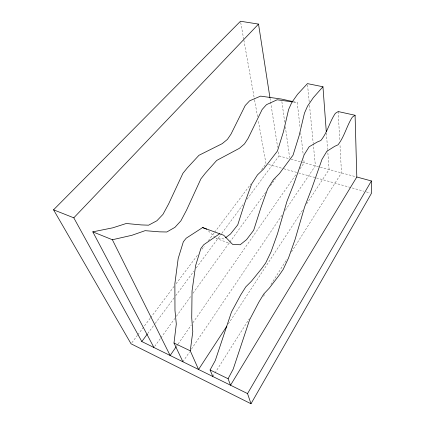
<?xml version="1.0" encoding="UTF-8"?>
<svg xmlns="http://www.w3.org/2000/svg" width="425" height="425" viewBox="0 0 425 425"><rect width="100%" height="100%" fill="white"/><g stroke="black" fill="none" stroke-linecap="round" stroke-linejoin="round"><path stroke-width="0.32" stroke-dasharray="2.12 1.59" d="M212.798 376.486L214.572 373.681M214.928 373.118L249.316 318.707M263.495 296.267L264.562 294.589M270.943 284.49L286.896 259.245M291.502 251.956L341.493 172.858L339.968 144.516M228.299 323.93L302.637 210.062M306.627 203.947L329.109 169.511L327.68 150.312M182.893 361.76L189.571 351.884M191.425 349.138L281.987 215.204M285.329 210.263L315.392 165.803L313.289 144.107M176.566 346.226L177.703 344.595M178.08 344.048L191.335 324.992M192.849 322.819L296.581 173.65M299.992 168.752L304.157 162.764L303.7 158.833M154.684 346.423L160.491 338.364M160.878 337.827L174.813 318.479M176.364 316.328L191.075 295.906M193.008 293.223L229.399 242.707M229.782 242.17L265.784 192.196M270.428 185.746L275.464 178.76M147.725 333.54L154.822 323.946M155.215 323.409L174.138 297.813M175.716 295.678L193.848 271.15M196.212 267.947L221.441 233.819M221.839 233.282L243.913 203.421M247.068 199.155L278.997 155.959L278.285 151.369M131.851 342.736L137.424 335.298M137.822 334.767L150.163 318.309M150.562 317.778L174.447 285.913M176.04 283.788L198.332 254.054M201.917 249.273L204.303 246.086M208.287 240.778L214.258 232.81M214.657 232.278L250.883 183.956M261.63 169.617L266.007 163.779L258.203 120.174M223.996 238.935L216.139 238.425L230.18 243.514M293.335 102L297.218 102.537L300.156 128.068M293.452 101.708L297.218 102.537M278.997 155.959L289.786 158.876M291.035 159.216L301.654 162.084M302.281 162.254L319.754 166.982M320.381 167.153L356.177 176.832M268.568 164.496L283.263 168.619M283.9 168.794L297.957 172.741M298.594 172.917L315.849 177.756M316.487 177.937L363.768 191.197M366.323 191.914L370.159 192.992M215.204 237.548L208.069 230.515M240.72 22.552L243.753 39.472M243.865 40.125L254.474 99.349M254.591 99.997L257.619 116.918M270.029 98.228L277.674 147.433M281.881 101.708L284.787 122.735M285.334 126.677L289.6 157.563M300.688 132.648L303.248 154.907M307.551 84.931L309.209 102.027M309.527 105.315L313.225 143.448M326.4 133.099L327.632 149.648M338.194 111.552L339.756 140.558"/><path stroke-width="0.64" d="M182.893 361.76L173.995 343.033L176.301 324.062L174.978 310.436L174.866 283.709L178.176 258.549L183.34 241.782L186.203 238.202L202.629 227.566L223.752 235.259L232.624 244.402L240.178 244.768L246.542 239.647L253.651 230.308L260.732 208.165L267.601 189.008L273.445 179.584L279.438 173.543L293.032 155.189L299.136 135.618L304.459 113.135L307.572 106.091L313.315 97.665L322.952 86.753L307.424 83.619L297.558 94.308L291.72 102.584L288.602 109.522L283.454 131.723L277.44 151.034L263.601 169.017L257.465 174.909L251.547 184.153L244.731 203.028L237.75 224.846L230.52 233.978L225.5 237.793M226.849 326.15L198.56 369.479L190.273 350.822L192.796 331.633L191.733 317.921L192.052 290.939L195.649 265.46L200.913 248.413L203.734 244.742L219.768 233.686M228.082 378.733L233.224 369.075L249.592 319.823L258.798 302.223L263.787 293.983L269.2 288.235L279.257 275.14L283.236 269.328L288.474 258.087L295.014 239.668L304.64 206.858L311.711 188.61L321.98 159.391L326.857 151.295L334.677 146.343L338.029 144.808C344.484 136.563 346.678 125.912 352.346 117.125L355.082 115.271L356.814 177.002L230.531 385.215L228.082 378.733L210.088 369.962L215.284 360.527L231.434 312.109L240.731 294.892L245.804 286.848L251.377 281.292L261.683 268.552L265.747 262.889L271.028 251.86L277.509 233.734L286.939 201.402L293.988 183.457L304.172 154.695L309.14 146.768L317.305 142.003L320.817 140.542C327.425 132.547 329.55 121.933 335.336 113.348L338.194 111.552L355.082 115.271M269.928 97.569L258.517 24.092L240.486 21.25L53.561 209.812L131.054 343.798L251 403.75L371.439 193.348L371.397 180.949L356.814 177.002M251 403.75L247.536 393.582L371.397 180.949M176.189 346.773L170.133 355.481L112.375 239.737L92.799 231.853L153.914 347.496M247.536 393.582L141.812 341.541L147.332 334.077M53.561 209.812L73.801 217.823L258.517 24.092M112.375 239.737L131.947 235.28L145.106 230.669L159.603 231.848L166.791 231.992L174.93 227.359L180.896 220.819L186.543 210.157L200.882 178.909L205.302 173.251L216.697 160.443L239.339 148.352L244.449 143.958L248.019 138.523L262.172 109.443L266.491 104.662L277.153 99.785L292.687 101.915M92.799 231.853L112.806 227.811L126.257 223.497L141.185 224.915L148.585 225.186L156.905 220.75L162.95 214.391L168.613 203.958L182.925 173.304L187.398 167.785L198.969 155.295L222.201 143.666L227.423 139.395L231.03 134.066L245.225 105.496L249.624 100.821L260.61 96.119L281.52 99.078L292.825 101.564M202.629 227.566L206.784 229.197M173.995 343.033L190.273 350.822M73.801 217.823L141.812 341.541M210.088 369.962L212.798 376.486M322.952 86.753L326.299 131.771"/></g></svg>
